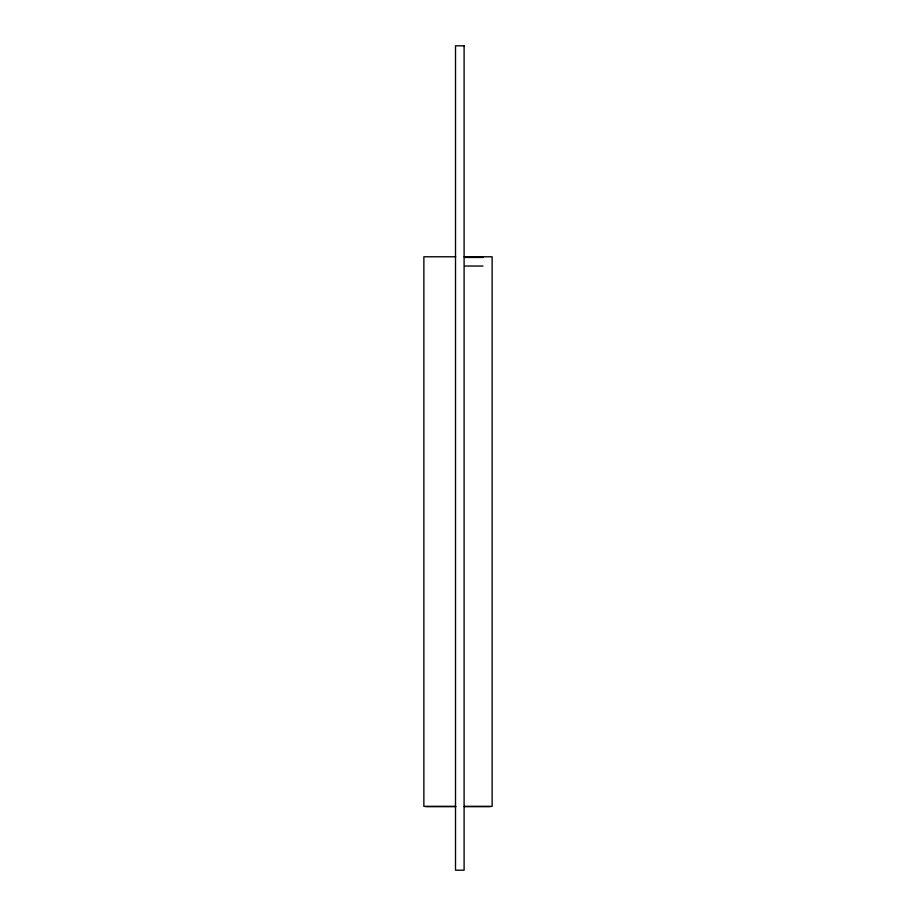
<?xml version="1.0" encoding="UTF-8"?>
<svg xmlns="http://www.w3.org/2000/svg" width="916" height="916" viewBox="0 0 916 916"><rect width="100%" height="100%" fill="white"/><g stroke="black" fill="none" stroke-linecap="round" stroke-linejoin="round"><path stroke-width="1.37" d="M455.699 256.778L423.868 256.778L423.868 806.378L455.492 806.378M464.149 256.778L492.132 256.778L492.132 806.378L464.149 806.378M465.214 257.453L482.995 257.453M465.214 266.041L482.995 266.041M425.791 806.618L455.973 806.618M464.229 806.618L490.209 806.618M464.103 45.8L455.515 45.8L455.515 870.2L464.103 870.2L464.103 45.8"/></g></svg>
